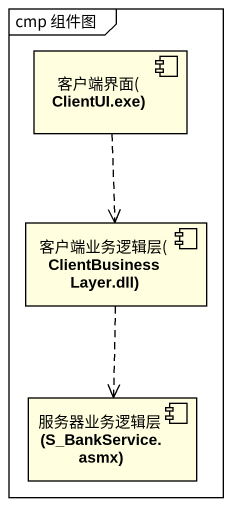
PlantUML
@startuml
mainframe cmp 组件图
component "客户端界面(ClientUI.exe)" as 客户端界面_ClientUI_exe #FFFFE0
component "客户端业务逻辑层(ClientBusinessLayer.dll)" as 客户端业务逻辑层 #FFFFE0
component "服务器业务逻辑层(S_BankService.asmx)" as 服务器业务逻辑层_S_BankService_asmx #FFFFE0
客户端界面_ClientUI_exe ..> 客户端业务逻辑层
客户端业务逻辑层 ..> 服务器业务逻辑层_S_BankService_asmx
@enduml
